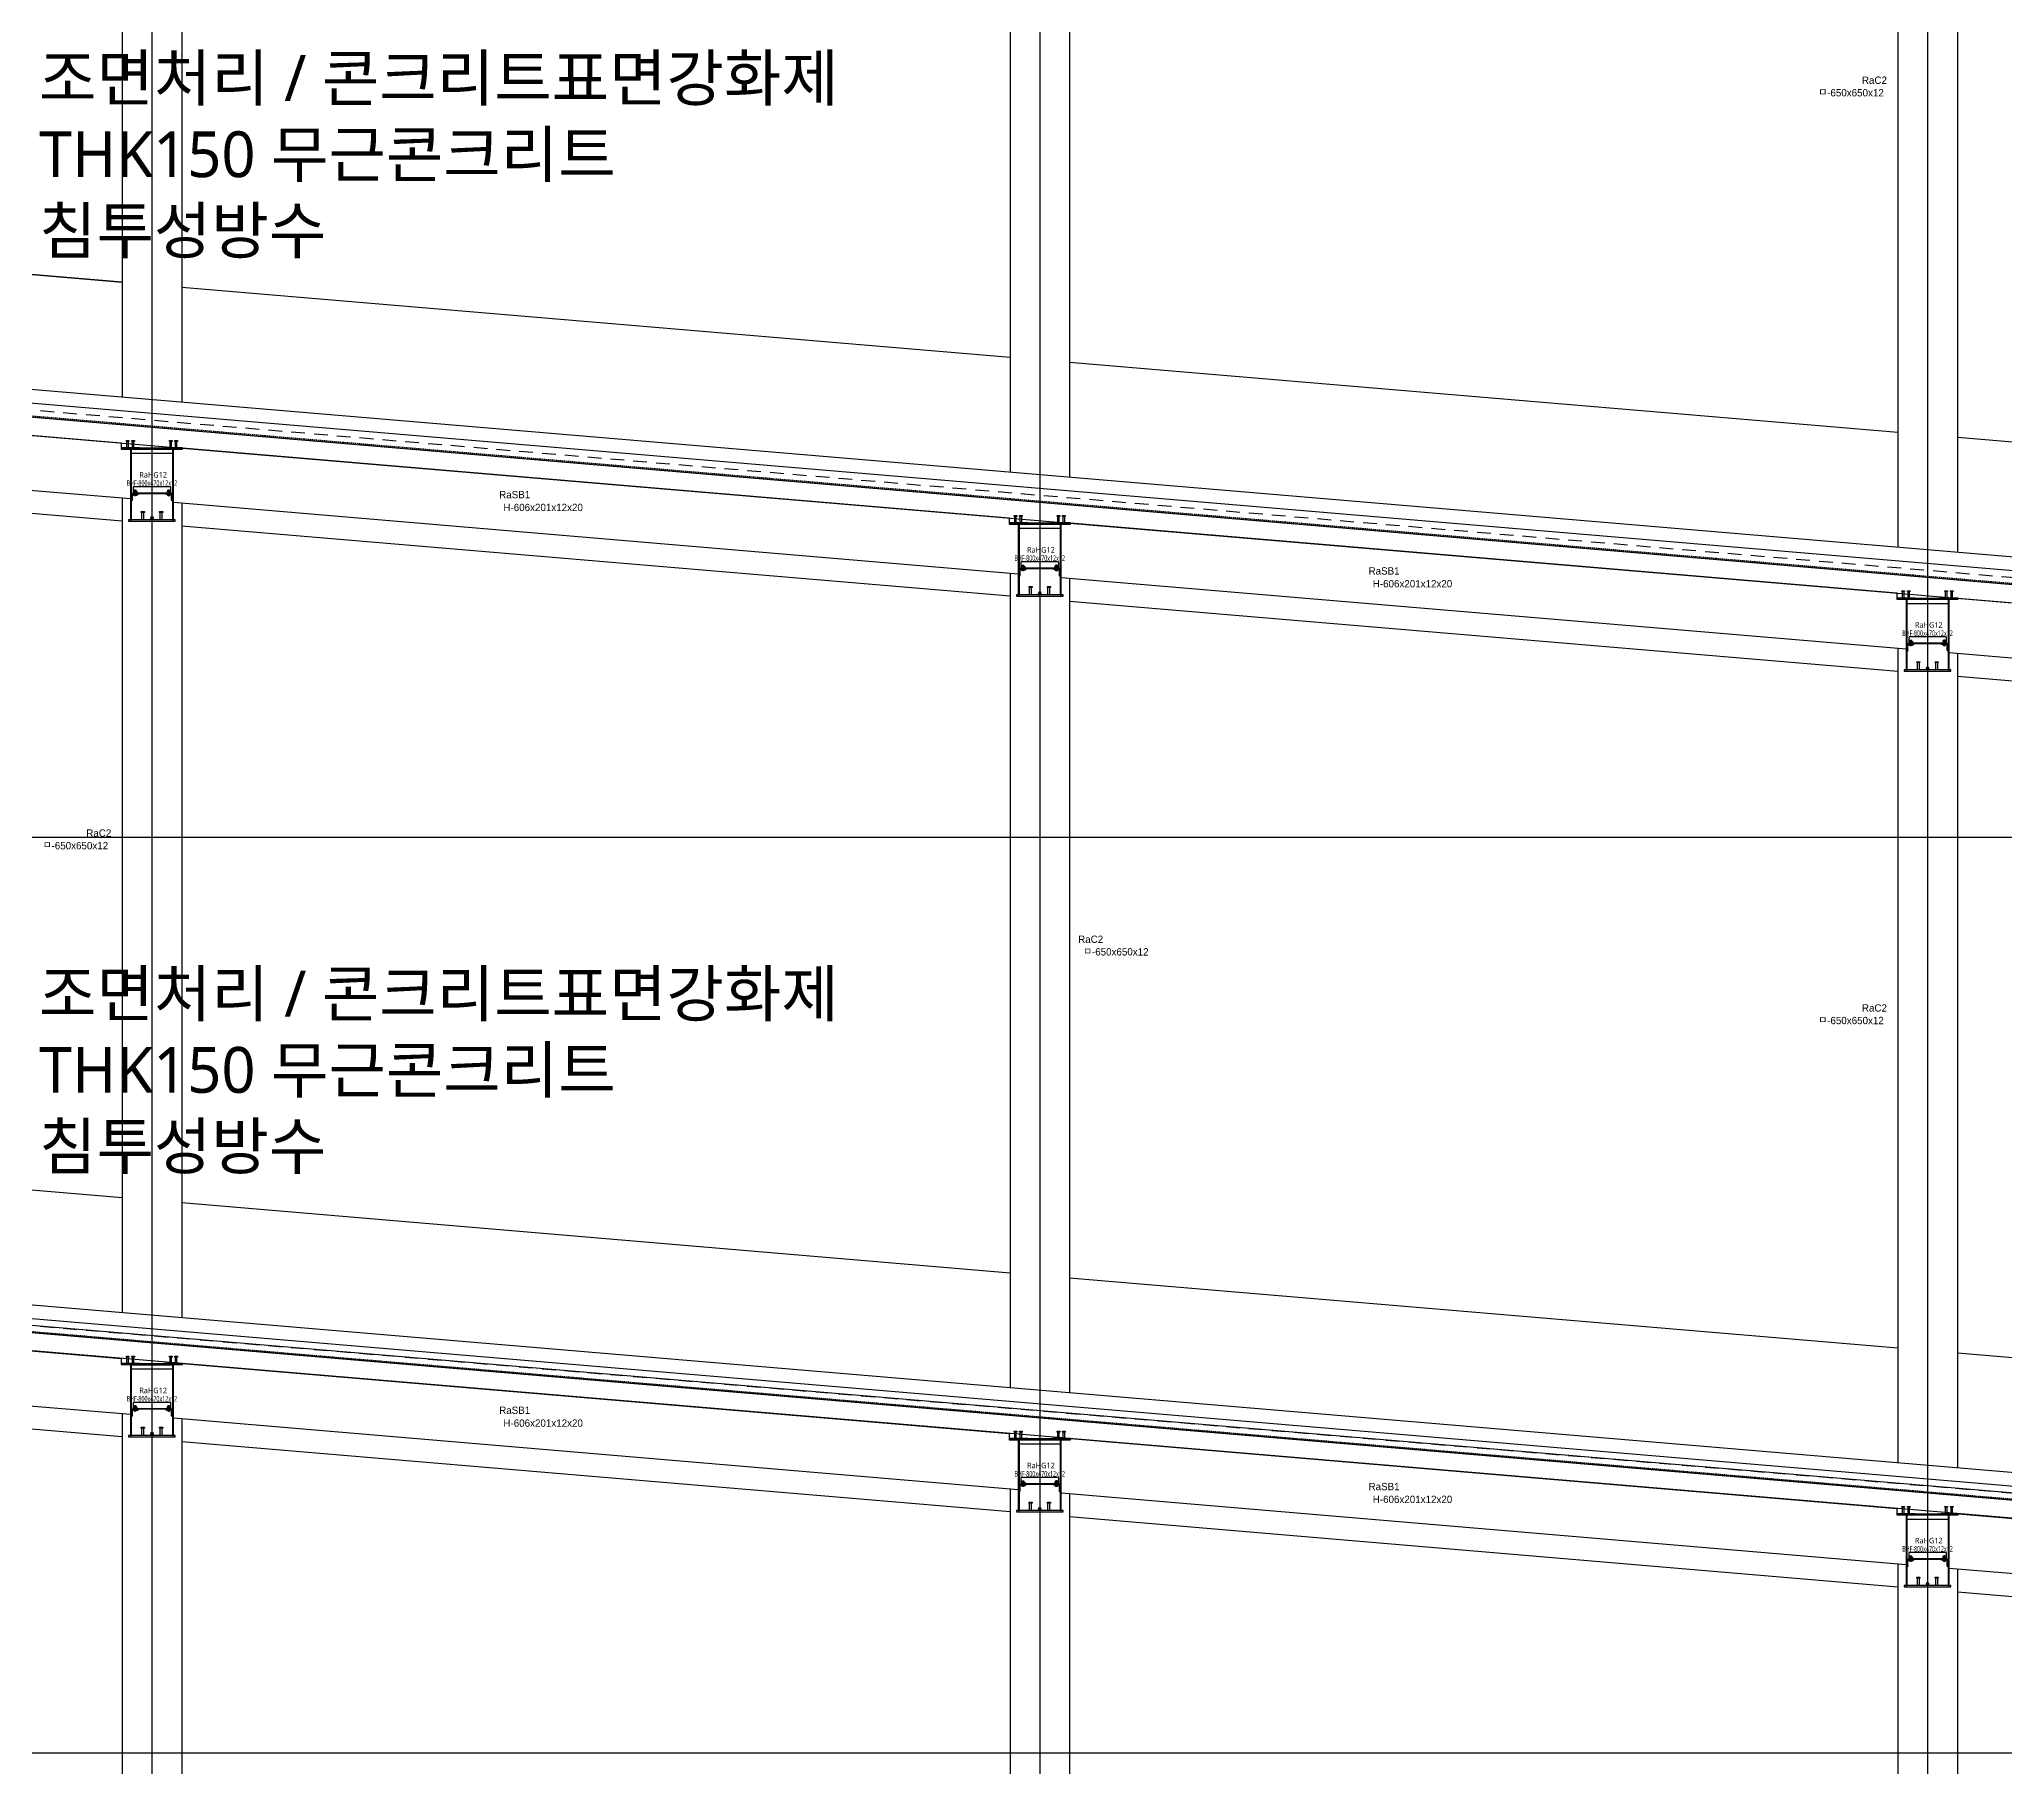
# Model space of a CAD drawing. Header units: millimetres. Extents: x 367092 to 767578, y 396038 to 811791.
# Drawn here: x 470188 to 491659, y 452401 to 471266 of the extents above; entities that cross this region are included whole.
import ezdxf
from ezdxf.enums import TextEntityAlignment as Align

# ---------------------------------------------------------------- set-up
doc = ezdxf.new("R2010")
doc.units = ezdxf.units.MM
doc.header["$LTSCALE"] = 100
doc.header["$MEASUREMENT"] = 0
doc.header["$PDSIZE"] = -10
for name, pattern in [('CENTER', [2, 1.25, -0.25, 0.25, -0.25]), ('DASHED', [0.75, 0.5, -0.25]), ('HID', [2.5, 1.5, -1]), ('HIDDEN', [9.525, 6.35, -3.175])]:
    doc.linetypes.add(name, pattern=pattern)
doc.layers.get('0').update_dxf_attribs({"linetype": 'CONTINUOUS'})
doc.layers.get('Defpoints').update_dxf_attribs({"color": 171, "linetype": 'CONTINUOUS'})
for name, color, linetype in [('BOLT', 8, 'CONTINUOUS'), ('cen', 14, 'CONTINUOUS'), ('CEN(ST)', 1, 'CENTER'), ('CON', 2, 'CONTINUOUS'), ('ELE-6', 8, 'CONTINUOUS'), ('ELE6', 8, 'CONTINUOUS'), ('ELE9', 9, 'CONTINUOUS'), ('FIN', 8, 'CONTINUOUS'), ('HF', 3, 'CONTINUOUS'), ('plate', 8, 'CONTINUOUS'), ('R', 3, 'CONTINUOUS'), ('SASAC 도면번호', 6, 'CONTINUOUS'), ('STUD', 6, 'CONTINUOUS'), ('TEXT(MIN)', 7, 'CONTINUOUS'), ('W', 7, 'CONTINUOUS'), ('wire-meshes', 1, 'CONTINUOUS')]:
    doc.layers.add(name, color=color, linetype=linetype)
doc.styles.add('CGS', font='cgse', dxfattribs={"bigfont": 'cgs'})
doc.styles.add('나눔바른고딕', font='NanumBarunGothic.ttf')

# ---------------------------------------------------------------- blocks, each defined once
blk = doc.blocks.new('SB16')
at = {"layer": 'STUD'}
for p, q in [((-8, 0), (-8, 70)), ((8, 0), (8, 70))]:
    blk.add_line(p, q, dxfattribs=at)
blk.add_lwpolyline([(-15, 70), (-15, 80), (14, 80), (14, 70)], close=True, dxfattribs=at)
blk = doc.blocks.new('*U380')
for p, q in [((-135, 0), (-335, 0)), ((-335, 0), (-335, -12)), ((-135, -12), (-135, 0)), ((335, 0), (135, 0)), ((135, 0), (135, -12)), ((335, -12), (335, 0)), ((-335, -12), (-135, -12)), ((135, -12), (335, -12))]:
    blk.add_line(p, q)
at = {"linetype": 'ByBlock'}
for points in [[(-235, -785), (-223, -785), (-223, -12), (-235, -12)], [(223, -785), (235, -785), (235, -12), (223, -12)]]:
    blk.add_lwpolyline(points, close=True, dxfattribs=at)
blk.add_lwpolyline([(-255, -800), (255, -800), (255, -785), (-255, -785)], close=True)
at = {"layer": 'Defpoints'}
blk.add_point((0, 0), dxfattribs=at)
blk = doc.blocks.new('*U383')
at = {"layer": 'BOLT'}
for p, q in [((-20, 0), (20, 0)), ((-20, 0), (-20, -4)), ((-17, 15), (17, 15)), ((20, 0), (20, -4)), ((-20, -4), (20, -4)), ((-18, -19), (-18, -6)), ((-14, -4), (14, -4)), ((-14, -20), (14, -20)), ((-10, -20), (-10, -31)), ((-10, -31), (-8, -33)), ((-10, -31), (10, -31)), ((-9, -19), (-9, -6)), ((-8, -33), (8, -33)), ((10, -31), (8, -33)), ((9, -19), (9, -6)), ((10, -20), (10, -31)), ((18, -19), (18, -6))]:
    blk.add_line(p, q, dxfattribs=at)
at = {"layer": 'BOLT', "linetype": 'HIDDEN'}
for p, q in [((-10, 15), (-10, 0)), ((10, 15), (10, 0))]:
    blk.add_line(p, q, dxfattribs=at)
at = {"layer": 'BOLT'}
for centre, radius, start, end in [((0, 10), 17.6, 15.5187, 164.4813), ((-14, -11), 6.71, 47.8966, 132.1034), ((-14, -14), 6.71, 227.8966, 312.1034), ((0, -29), 24.2, 68.2132, 111.7868), ((0, 4), 24.2, 248.2132, 291.7868), ((14, -11), 6.71, 47.8966, 132.1034), ((14, -14), 6.71, 227.8966, 312.1034)]:
    blk.add_arc(centre, radius, start, end, dxfattribs=at)
at = {"layer": 'cen'}
blk.add_line((0, 33), (0, -38), dxfattribs=at)
blk = doc.blocks.new('W')
at = {"layer": 'W'}
h = blk.add_hatch(color=256, dxfattribs=at)
h.dxf.hatch_style = 1
edge = h.paths.add_edge_path()
edge.add_line((0, 0), (0, 7.5))
edge.add_arc((0, 0), 7.5, 90, 180)
edge.add_line((-7.5, 0), (0, 0))
blk.add_lwpolyline([(0, 0), (0, 7.5, 0.4142136), (-7.5, 0)], format="xyb", close=True, dxfattribs=at)
blk = doc.blocks.new('*U382')
at = {"layer": 'STUD', "color": 0, "linetype": 'ByBlock'}
for p, q in [((0, 11), (-80, 11)), ((0, -11), (-80, -11))]:
    blk.add_line(p, q, dxfattribs=at)
blk.add_lwpolyline([(-80, -17), (-90, -17), (-90, 17), (-80, 17)], close=True, dxfattribs=at)
blk = doc.blocks.new('R')
at = {"layer": 'R', "const_width": 15}
blk.add_lwpolyline([(-7.5, -15, 1), (7.5, -15, 1)], format="xyb", close=True, dxfattribs=at)
at = {"layer": 'R'}
blk.add_circle((0, -15), 15, dxfattribs=at)
blk = doc.blocks.new('*U381')
at = {"layer": 'plate'}
h = blk.add_hatch(color=256, dxfattribs=at)
h.dxf.hatch_style = 1
edge = h.paths.add_edge_path()
edge.add_line((-223, -575), (-223, -583))
edge.add_arc((-232, -567), 18.2, 300.2401, 362.539)
edge.add_arc((-225, -564), 10.7, 278.6843, 351.3157, ccw=False)
h = blk.add_hatch(color=256, dxfattribs=at)
h.dxf.hatch_style = 1
edge = h.paths.add_edge_path()
edge.add_line((223, -575), (223, -583))
edge.add_arc((232, -567), 18.2, 177.461, 239.7599, ccw=False)
edge.add_arc((225, -564), 10.7, 188.6843, 261.3157)
at = {"layer": 'Defpoints'}
for p in [(0, 0), (-235, -20), (235, -20), (0, -785), (0, -800)]:
    blk.add_point(p, dxfattribs=at)
at = {"layer": 'plate'}
for p, q in [((223, -12), (-223, -12)), ((223, -12), (-223, -12)), ((223, -12), (-223, -12)), ((223, -16), (-223, -16)), ((223, -16), (-223, -16)), ((223, -16), (-223, -16)), ((223, -62), (-223, -62)), ((223, -62), (-223, -62)), ((223, -62), (-223, -62)), ((203, -425), (-203, -425)), ((-203, -500), (-203, -425)), ((203, -425), (203, -500)), ((203, -494), (-203, -494)), ((203, -500), (-203, -500))]:
    blk.add_line(p, q, dxfattribs=at)
for points in [[(-205, -509), (-157, -509, 0.414214), (-148, -500), (-223, -500), (-223, -575, 0.414214), (-214, -566), (-214, -518, -0.414214)], [(-223, -575), (-223, -583, 0.278729), (-214, -566, -0.327968)], [(205, -509), (157, -509, -0.414214), (148, -500), (223, -500), (223, -575, -0.414214), (214, -566), (214, -518, 0.414214)], [(223, -575), (223, -583, -0.278729), (214, -566, 0.327968)]]:
    blk.add_lwpolyline(points, format="xyb", close=True, dxfattribs=at)
at = {"layer": 'BOLT', "xscale": -1, "rotation": 180}
blk.add_blockref('*U383', (-183, -494), dxfattribs=at)
at = {"layer": 'BOLT', "rotation": 180}
blk.add_blockref('*U383', (183, -494), dxfattribs=at)
at = {"layer": 'plate', "xscale": -1}
blk.add_blockref('W', (-223, -500), dxfattribs=at)
at = {"layer": 'plate'}
blk.add_blockref('W', (223, -500), dxfattribs=at)
at = {"layer": 'plate', "rotation": 270}
for p in [(-100, -785), (100, -785)]:
    blk.add_blockref('*U382', p, dxfattribs=at)
at = {"layer": 'plate', "xscale": -1.066666666666665, "yscale": 1.066666666666665, "zscale": 1.066666666666665, "rotation": 180}
blk.add_blockref('R', (0, -785), dxfattribs=at)
blk = doc.blocks.new('RaHG12-SEC')
blk.add_blockref('*U381', (0, 0))
at = {"layer": 'HF'}
blk.add_blockref('*U380', (0, 0), dxfattribs=at)
at = {"layer": 'STUD'}
for p in [(-265, 0), (-205, 0), (205, 0), (265, 0)]:
    blk.add_blockref('SB16', p, dxfattribs=at)
at = {"layer": 'Defpoints', "style": '나눔바른고딕', "width": 0.6}
blk.add_text('BHF-800x470x12x12', height=60, dxfattribs=at).set_placement((-1, -432), align=Align.BOTTOM_CENTER)
at = {"layer": 'Defpoints', "style": '나눔바른고딕'}
blk.add_text('RaHG12', height=60, dxfattribs=at).set_placement((13, -294), align=Align.MIDDLE_CENTER)

msp = doc.modelspace()

# ---------------------------------------------------------------- linework, layer by layer
at = {"layer": 'CEN(ST)', "ltscale": 10000}
for p, q in [((471419.2, 499911.1), (471419.2, 418443.5)), ((490816.5, 499911.1), (490816.5, 418443.5)), ((385174.2, 462551), (536557.9, 462551)), ((385174.2, 452551), (536557.9, 452551))]:
    msp.add_line(p, q, dxfattribs=at)
at = {"layer": 'CEN(ST)', "ltscale": 1000}
msp.add_line((481117.8, 499911.1), (481117.8, 418443.5), dxfattribs=at)
at = {"layer": 'CON', "ltscale": 1000}
for points in [[(392592.6, 472401), (407919.5, 472401), (526207.5, 462401), (533944.1, 462401)], [(452230.8, 468454.2), (461385.5, 467680.3), (461385.5, 467623.6), (462055.5, 467623.6), (471084.2, 466860.3), (471084.2, 466803.7), (471754.2, 466803.7), (480782.8, 466040.4), (480782.8, 465983.8), (481452.8, 465983.8), (490481.5, 465220.5), (490481.5, 465163.9), (491151.5, 465163.9), (500180.2, 464400.6)], [(392592.6, 462401), (407919.5, 462401), (526207.5, 452401), (533944.1, 452401)], [(452230.8, 458454.2), (461385.5, 457680.3), (461385.5, 457623.6), (462055.5, 457623.6), (471084.2, 456860.3), (471084.2, 456803.7), (471754.2, 456803.7), (480782.8, 456040.4), (480782.8, 455983.8), (481452.8, 455983.8), (490481.5, 455220.5), (490481.5, 455163.9), (491151.5, 455163.9), (500180.2, 454400.6)]]:
    msp.add_lwpolyline(points, dxfattribs=at)
at = {"layer": 'Defpoints', "ltscale": 1000}
msp.add_lwpolyline([(392592.6, 472201), (407911, 472201), (526199, 462201), (533944.1, 462201)], dxfattribs=at)
at = {"layer": 'Defpoints', "ltscale": 10000}
for points in [[(533944.1, 452476), (526210.6, 452476), (407922.6, 462476), (392592.6, 462476)], [(533944.1, 452401), (526207.5, 452401), (407919.5, 462401), (392592.6, 462401)], [(533944.1, 452201), (526199, 452201), (407911, 462201), (392592.6, 462201)]]:
    msp.add_lwpolyline(points, dxfattribs=at)
at = {"layer": 'ELE-6', "ltscale": 10000}
for p, q in [((461955.5, 467029.9), (471184.2, 466249.8)), ((471654.2, 466210), (480882.8, 465429.8)), ((481352.8, 465390.1), (490581.5, 464609.9)), ((491051.5, 464570.2), (500280.2, 463790)), ((461955.5, 457029.9), (471184.2, 456249.8)), ((471654.2, 456210), (480882.8, 455429.8)), ((481352.8, 455390.1), (490581.5, 454609.9)), ((491051.5, 454570.2), (500280.2, 453790))]:
    msp.add_line(p, q, dxfattribs=at)
for points in [[(471094.2, 476257.4), (471094.2, 467361.3)], [(471744.2, 476202.4), (471744.2, 467306.3)], [(480792.8, 475437.4), (480792.8, 466541.4)], [(481442.8, 475382.5), (481442.8, 466486.4)], [(490491.5, 474617.5), (490491.5, 465721.4)], [(491141.5, 474562.6), (491141.5, 465666.5)], [(471094.2, 466257.4), (471094.2, 457361.3)], [(471744.2, 466202.4), (471744.2, 457306.3)], [(480792.8, 465437.4), (480792.8, 456541.4)], [(481442.8, 465382.5), (481442.8, 456486.4)], [(490491.5, 464617.5), (490491.5, 455721.4)], [(491141.5, 464562.6), (491141.5, 455666.5)], [(471094.2, 456257.4), (471094.2, 447361.3)], [(471744.2, 456202.4), (471744.2, 447306.3)], [(480792.8, 455437.4), (480792.8, 446541.4)], [(481442.8, 455382.5), (481442.8, 446486.4)], [(490491.5, 454617.5), (490491.5, 445721.4)], [(491141.5, 454562.6), (491141.5, 445666.5)]]:
    msp.add_lwpolyline(points, dxfattribs=at)
at = {"layer": 'ELE6', "ltscale": 0.5}
for points in [[(462045.5, 469380.3), (471094.2, 468615.4)], [(471744.2, 468560.4), (480792.8, 467795.4)], [(481442.8, 467740.5), (490491.5, 466975.5)], [(491141.5, 466920.6), (500190.2, 466155.6)]]:
    msp.add_lwpolyline(points, dxfattribs=at)
at = {"layer": 'ELE9', "linetype": 'DASHED', "ltscale": 0.3}
for points in [[(392592.6, 472411), (407919.9, 472411), (526207.9, 462411), (533944.1, 462411)], [(392592.6, 462411), (407919.9, 462411), (526207.9, 452411), (533944.1, 452411)]]:
    msp.add_lwpolyline(points, dxfattribs=at)
at = {"layer": 'FIN', "ltscale": 0.5}
for points in [[(392592.6, 472701), (407932.1, 472701), (526220.1, 462701), (533944.1, 462701)], [(392592.6, 472551), (407925.8, 472551), (526213.8, 462551)], [(462045.5, 469380.7), (471094.2, 468615.7)], [(471744.2, 468560.8), (480792.8, 467795.8)], [(462045.5, 466771.4), (471094.2, 466006.5)], [(471744.2, 465951.5), (480792.8, 465186.5)], [(481442.8, 465131.6), (490491.5, 464366.6)], [(491141.5, 464311.7), (500190.2, 463546.7)], [(392592.6, 462701), (407932.1, 462701), (526220.1, 452701), (533944.1, 452701)], [(392592.6, 462551), (407925.8, 462551), (526213.8, 452551)], [(462045.5, 459380.7), (471094.2, 458615.7)], [(471744.2, 458560.8), (480792.8, 457795.8)], [(481442.8, 457740.9), (490491.5, 456975.9)], [(491141.5, 456921), (500190.2, 456156)], [(462045.5, 456771.4), (471094.2, 456006.5)], [(471744.2, 455951.5), (480792.8, 455186.5)], [(481442.8, 455131.6), (490491.5, 454366.6)], [(491141.5, 454311.7), (500190.2, 453546.7)]]:
    msp.add_lwpolyline(points, dxfattribs=at)
at = {"layer": 'wire-meshes', "linetype": 'HID'}
for points in [[(392592.6, 472476), (407922.6, 472476), (526213.8, 462475.7)], [(392592.6, 462476), (407922.6, 462476), (526213.8, 452475.7)]]:
    msp.add_lwpolyline(points, dxfattribs=at)

# ---------------------------------------------------------------- block references
at = {"layer": 'SASAC 도면번호'}
for p in [(471419.2, 466803.7), (481117.8, 465983.8), (490816.5, 465163.9), (471419.2, 456803.7), (481117.8, 455983.8), (490816.5, 455163.9)]:
    msp.add_blockref('RaHG12-SEC', p, dxfattribs=at)

# ---------------------------------------------------------------- texts
at = {"layer": 'Defpoints', "style": 'CGS'}
for s, p in [('RaC2', (490235.8, 470755.8)), ('ㅁ-650x650x12', (489981, 470618.5)), ('RaSB1', (475381.8, 466229.5)), ('H-606x201x12x20', (475692.5, 466089.5)), ('RaSB1', (484878.9, 465396.5)), ('H-606x201x12x20', (485189.6, 465256.4)), ('ㅁ-650x650x12', (470583.7, 462396.1)), ('RaC2', (470838.5, 462533.4)), ('RaC2', (481673.7, 461373.5)), ('ㅁ-650x650x12', (481949.4, 461236.1)), ('ㅁ-650x650x12', (489981, 460486.1)), ('RaC2', (490235.8, 460623.5)), ('RaSB1', (475381.8, 456229.5)), ('H-606x201x12x20', (475692.5, 456089.5)), ('RaSB1', (484878.9, 455396.5)), ('H-606x201x12x20', (485189.6, 455256.4))]:
    msp.add_text(s, height=80, dxfattribs=at).set_placement(p, align=Align.BOTTOM_CENTER)
at = {"layer": 'TEXT(MIN)', "style": '나눔바른고딕'}
for s, p in [('조면처리 / 콘크리트표면강화제', (470185.2, 470843.9)), ('THK150 무근콘크리트', (470185.2, 470010.6)), ('침투성방수', (470185.2, 469177.3)), ('조면처리 / 콘크리트표면강화제', (470185.2, 460843.9)), ('THK150 무근콘크리트', (470185.2, 460010.6)), ('침투성방수', (470185.2, 459177.3))]:
    msp.add_text(s, height=500, dxfattribs=at).set_placement(p, align=Align.MIDDLE_LEFT)

doc.saveas('drawing.dxf')
